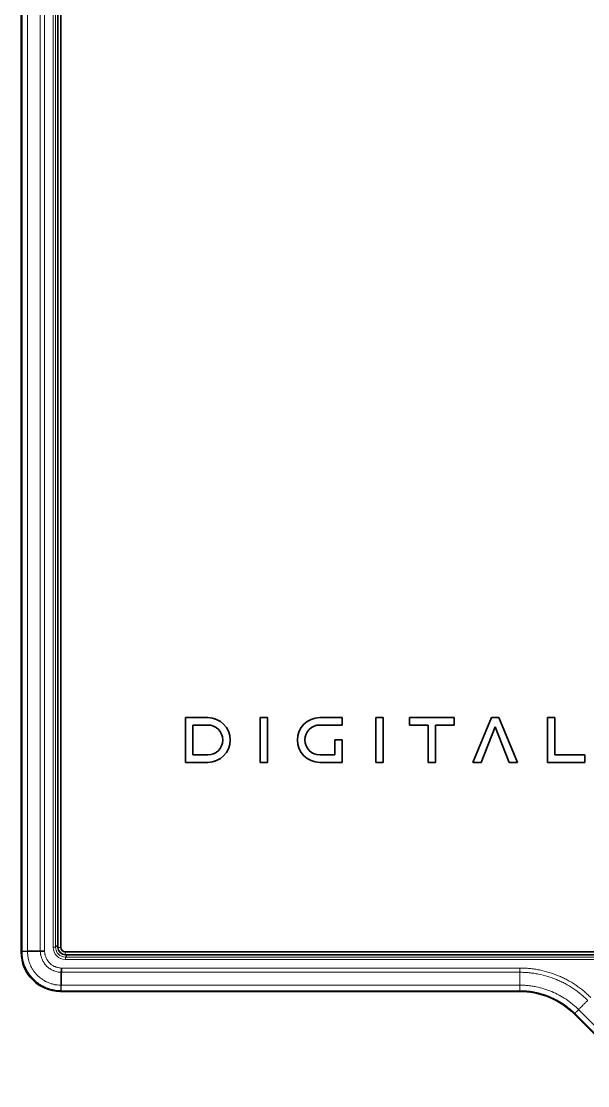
# Model space of a CAD drawing. Header units: inches. Extents: x -1096 to 3103, y -191 to 3207.
# Drawn here: x 1440.2 to 1498.2, y 1479 to 1588 of the extents above; entities that cross this region are included whole.
import ezdxf

# ---------------------------------------------------------------- set-up
doc = ezdxf.new("R2010")
doc.units = ezdxf.units.IN

msp = doc.modelspace()

# ---------------------------------------------------------------- linework, layer by layer
at = {"lineweight": 35}
for p, q in [((1440.16, 1865.65), (1440.16, 1492.64)), ((1443.91, 1493.14), (1443.91, 1865.14)), ((1444.21, 1865.14), (1444.21, 1493.14)), ((1456.97, 1516.67), (1456.97, 1512.08)), ((1459.26, 1516.67), (1456.97, 1516.67)), ((1457.73, 1512.85), (1457.73, 1515.91)), ((1457.73, 1515.91), (1459.26, 1515.91)), ((1464.61, 1512.08), (1464.61, 1516.67)), ((1464.61, 1516.67), (1465.38, 1516.67)), ((1465.38, 1516.67), (1465.38, 1512.08)), ((1470.73, 1516.67), (1473.02, 1516.67)), ((1473.02, 1515.91), (1470.73, 1515.91)), ((1473.02, 1516.67), (1473.02, 1515.91)), ((1476.46, 1512.08), (1476.46, 1516.67)), ((1476.46, 1516.67), (1477.22, 1516.67)), ((1477.22, 1516.67), (1477.22, 1512.08)), ((1479.9, 1516.67), (1479.9, 1515.91)), ((1484.48, 1516.67), (1479.9, 1516.67)), ((1479.9, 1515.91), (1481.81, 1515.91)), ((1481.81, 1515.91), (1481.81, 1512.08)), ((1482.57, 1515.91), (1484.48, 1515.91)), ((1482.57, 1512.08), (1482.57, 1515.91)), ((1484.48, 1515.91), (1484.48, 1516.67)), ((1488.3, 1516.67), (1486.39, 1512.08)), ((1489.07, 1516.67), (1488.3, 1516.67)), ((1490.98, 1512.08), (1489.07, 1516.67)), ((1494.03, 1516.67), (1494.03, 1512.08)), ((1494.8, 1516.67), (1494.03, 1516.67)), ((1494.8, 1512.85), (1494.8, 1516.67)), ((1487.25, 1512.08), (1488.68, 1515.71)), ((1488.68, 1515.71), (1490.12, 1512.08)), ((1472.25, 1512.85), (1472.25, 1514.38)), ((1472.25, 1514.38), (1473.02, 1514.38)), ((1473.02, 1514.38), (1473.02, 1512.08)), ((1459.26, 1512.85), (1457.73, 1512.85)), ((1470.73, 1512.85), (1472.25, 1512.85)), ((1497.86, 1512.85), (1494.8, 1512.85)), ((1497.86, 1512.08), (1497.86, 1512.85)), ((1456.97, 1512.08), (1459.26, 1512.08)), ((1465.38, 1512.08), (1464.61, 1512.08)), ((1473.02, 1512.08), (1470.73, 1512.08)), ((1477.22, 1512.08), (1476.46, 1512.08)), ((1481.81, 1512.08), (1482.57, 1512.08)), ((1486.39, 1512.08), (1487.25, 1512.08)), ((1490.12, 1512.08), (1490.98, 1512.08)), ((1494.03, 1512.08), (1497.86, 1512.08)), ((1444.66, 1492.69), (1608.26, 1492.69)), ((1608.26, 1492.39), (1444.66, 1492.39)), ((1444.16, 1488.64), (1491.16, 1488.64)), ((1496.8, 1486.3), (1504.12, 1478.98))]:
    msp.add_line(p, q, dxfattribs=at)
at = {"lineweight": 13}
for p, q in [((1440.24, 1492.74), (1440.24, 1865.54)), ((1440.8, 1865.54), (1440.8, 1492.74)), ((1442.11, 1492.74), (1442.11, 1865.54)), ((1442.55, 1865.53), (1442.55, 1492.74)), ((1443.43, 1493.15), (1443.43, 1865.13)), ((1443.68, 1865.13), (1443.68, 1493.15)), ((1443.9, 1579.41), (1443.91, 1579.42)), ((1443.9, 1579.41), (1443.91, 1579.32)), ((1443.91, 1578.66), (1443.86, 1578.66)), ((1443.86, 1576.62), (1443.86, 1578.66)), ((1443.91, 1576.62), (1443.86, 1576.62)), ((1443.91, 1575.96), (1443.9, 1575.87)), ((1443.91, 1575.86), (1443.9, 1575.87)), ((1443.9, 1539.41), (1443.91, 1539.42)), ((1443.9, 1539.41), (1443.91, 1539.32)), ((1443.91, 1538.66), (1443.86, 1538.66)), ((1443.86, 1536.62), (1443.86, 1538.66)), ((1443.91, 1536.62), (1443.86, 1536.62)), ((1443.91, 1535.96), (1443.9, 1535.87)), ((1443.91, 1535.86), (1443.9, 1535.87)), ((1443.43, 1493.15), (1443.68, 1493.15)), ((1443.68, 1493.15), (1443.91, 1493.39)), ((1443.91, 1493.14), (1444.21, 1493.14)), ((1440.16, 1492.64), (1440.24, 1492.71)), ((1440.8, 1492.74), (1440.8, 1492.7)), ((1444.66, 1492.39), (1444.66, 1492.69)), ((1444.91, 1492.39), (1444.68, 1492.15)), ((1444.68, 1492.15), (1608.25, 1492.15)), ((1444.68, 1491.9), (1444.68, 1492.15)), ((1458.2, 1492.38), (1458.19, 1492.39)), ((1458.2, 1492.38), (1458.28, 1492.39)), ((1458.95, 1492.34), (1458.95, 1492.39)), ((1460.98, 1492.34), (1458.95, 1492.34)), ((1460.98, 1492.34), (1460.98, 1492.39)), ((1461.65, 1492.39), (1461.73, 1492.38)), ((1461.74, 1492.39), (1461.73, 1492.38)), ((1444.27, 1491.03), (1491.2, 1491.03)), ((1608.25, 1491.9), (1444.68, 1491.9)), ((1491.2, 1490.59), (1444.26, 1490.59)), ((1444.23, 1488.71), (1444.16, 1488.64)), ((1444.23, 1489.28), (1444.26, 1489.28)), ((1444.26, 1489.28), (1491.2, 1489.28)), ((1491.19, 1488.71), (1444.26, 1488.71)), ((1491.16, 1488.64), (1491.19, 1488.71)), ((1497.22, 1486.78), (1504.54, 1479.46)), ((1496.83, 1486.37), (1496.8, 1486.3)), ((1504.16, 1479.05), (1496.83, 1486.37))]:
    msp.add_line(p, q, dxfattribs=at)
at = {"lineweight": 35}
for radius in [0.75, 0.45]:
    msp.add_arc((1444.66, 1493.14), radius, 180, 270, dxfattribs=at)
at = {"lineweight": 13}
for centre, major_axis, ratio, start_param, end_param in [((1443.9, 1578.66), (0, 0.75), 0.052408, 0.034907, 1.570796), ((1443.9, 1576.62), (0, 0.75), 0.052408, 1.570796, 3.106686), ((1443.9, 1538.66), (0, 0.75), 0.052408, 0.034907, 1.570796), ((1443.9, 1536.62), (0, 0.75), 0.052408, 1.570796, 3.106686), ((1444.68, 1493.16), (-0.886, -0.886), 0.997265, 5.499157, 7.067214), ((1444.68, 1493.16), (0.71, 0.71), 0.995904, 2.357564, 3.925621), ((1441.24, 1492.71), (-1, 0), 0.006145, 0.052361, 1.118096), ((1458.95, 1492.38), (0.75, 0), 0.052408, 3.176499, 4.712389), ((1460.98, 1492.38), (0.75, 0), 0.052408, 4.712389, 6.248279), ((1444.23, 1489.71), (0, -1), 0.006278, 5.165088, 6.230824)]:
    msp.add_ellipse(centre, major_axis=major_axis, ratio=ratio, start_param=start_param, end_param=end_param, dxfattribs=at)
at = {"lineweight": 35}
for centre, major_axis, ratio, start_param, end_param in [((1444.17, 1492.65), (2.84, 2.84), 0.997265, 2.357564, 3.925621), ((1491.15, 1480.63), (-3.07, -7.4), 0.998395, 2.749461, 3.533724)]:
    msp.add_ellipse(centre, major_axis=major_axis, ratio=ratio, start_param=start_param, end_param=end_param, dxfattribs=at)
for points in [[(1459.26, 1512.08), (1460.53, 1512.08), (1461.55, 1513.11), (1461.55, 1515.64), (1460.53, 1516.67), (1459.26, 1516.67)], [(1459.26, 1515.91), (1460.11, 1515.91), (1460.79, 1515.22), (1460.79, 1513.53), (1460.11, 1512.85), (1459.26, 1512.85)], [(1470.73, 1512.08), (1469.46, 1512.08), (1468.43, 1513.11), (1468.43, 1515.64), (1469.46, 1516.67), (1470.73, 1516.67)], [(1442.11, 1492.74), (1442.18, 1492.74), (1442.25, 1492.74), (1442.4, 1492.74), (1442.48, 1492.74), (1442.55, 1492.74)], [(1444.26, 1490.59), (1444.27, 1490.66), (1444.27, 1490.73), (1444.27, 1490.88), (1444.27, 1490.95), (1444.27, 1491.03)]]:
    msp.add_open_spline(points, degree=3, knots=[0, 0, 0, 0, 0.5, 0.5, 1, 1, 1, 1], dxfattribs=at)
for points, degree in [([(1470.73, 1515.91), (1469.88, 1515.91), (1469.2, 1515.22), (1469.2, 1514.38)], 3), ([(1469.2, 1514.38), (1469.2, 1513.53), (1469.88, 1512.85), (1470.73, 1512.85)], 3), ([(1440.8, 1492.74), (1442.11, 1492.74)], 1), ([(1444.26, 1489.28), (1444.26, 1490.59)], 1)]:
    msp.add_open_spline(points, degree=degree, dxfattribs=at)
at = {"lineweight": 13}
for points, degree in [([(1440.24, 1492.71), (1440.24, 1492.72), (1440.24, 1492.73), (1440.24, 1492.74)], 3), ([(1491.2, 1489.28), (1491.2, 1490.59)], 1), ([(1444.26, 1488.71), (1444.25, 1488.71), (1444.24, 1488.71), (1444.23, 1488.71)], 3), ([(1497.22, 1486.78), (1498.15, 1487.71)], 1)]:
    msp.add_open_spline(points, degree=degree, dxfattribs=at)
for points, knots in [([(1440.24, 1492.74), (1440.24, 1492.74), (1440.26, 1492.74), (1440.32, 1492.74), (1440.35, 1492.74), (1440.45, 1492.74), (1440.51, 1492.74), (1440.64, 1492.74), (1440.72, 1492.74), (1440.8, 1492.74)], [0, 0, 0, 0, 0.25, 0.25, 0.5, 0.5, 0.75, 0.75, 1, 1, 1, 1]), ([(1444.23, 1488.71), (1444.1, 1488.71), (1443.97, 1488.72), (1443.77, 1488.74), (1443.71, 1488.75), (1443.61, 1488.76), (1443.58, 1488.77), (1443.51, 1488.78), (1443.48, 1488.79), (1443.32, 1488.82), (1443.19, 1488.85), (1442.95, 1488.93), (1442.82, 1488.97), (1442.64, 1489.04), (1442.55, 1489.08), (1442.46, 1489.13), (1442.41, 1489.16), (1442.38, 1489.17), (1442.23, 1489.25), (1442.12, 1489.32), (1441.9, 1489.46), (1441.8, 1489.54), (1441.65, 1489.66), (1441.6, 1489.71), (1441.5, 1489.79), (1441.45, 1489.84), (1441.31, 1489.98), (1441.23, 1490.08), (1441.06, 1490.28), (1440.98, 1490.38), (1440.84, 1490.6), (1440.77, 1490.71), (1440.7, 1490.85), (1440.68, 1490.88), (1440.65, 1490.94), (1440.64, 1490.97), (1440.59, 1491.06), (1440.57, 1491.12), (1440.49, 1491.3), (1440.45, 1491.42), (1440.37, 1491.67), (1440.34, 1491.8), (1440.3, 1491.99), (1440.29, 1492.05), (1440.28, 1492.15), (1440.27, 1492.18), (1440.26, 1492.25), (1440.26, 1492.28), (1440.24, 1492.45), (1440.24, 1492.58), (1440.24, 1492.71)], [0, 0, 0, 0, 0.0625, 0.0625, 0.09375, 0.09375, 0.109375, 0.109375, 0.125, 0.125, 0.1875, 0.1875, 0.25, 0.25, 0.28125, 0.296875, 0.296875, 0.3125, 0.3125, 0.375, 0.375, 0.4375, 0.4375, 0.46875, 0.46875, 0.5, 0.5, 0.5625, 0.5625, 0.625, 0.625, 0.6875, 0.6875, 0.703125, 0.703125, 0.71875, 0.71875, 0.75, 0.75, 0.8125, 0.8125, 0.875, 0.875, 0.90625, 0.90625, 0.921875, 0.921875, 0.9375, 0.9375, 1, 1, 1, 1]), ([(1440.8, 1492.7), (1440.8, 1492.59), (1440.81, 1492.48), (1440.82, 1492.34), (1440.82, 1492.31), (1440.83, 1492.25), (1440.83, 1492.23), (1440.85, 1492.14), (1440.86, 1492.09), (1440.89, 1491.92), (1440.92, 1491.82), (1440.98, 1491.6), (1441.02, 1491.5), (1441.09, 1491.34), (1441.11, 1491.29), (1441.14, 1491.21), (1441.16, 1491.19), (1441.18, 1491.14), (1441.25, 1491.01), (1441.32, 1490.89), (1441.44, 1490.71), (1441.58, 1490.53), (1441.73, 1490.36), (1441.85, 1490.24), (1441.89, 1490.21), (1441.97, 1490.13), (1442.01, 1490.09), (1442.14, 1489.99), (1442.23, 1489.92), (1442.42, 1489.8), (1442.51, 1489.74), (1442.64, 1489.67), (1442.66, 1489.66), (1442.71, 1489.63), (1442.79, 1489.6), (1442.86, 1489.56), (1443.02, 1489.5), (1443.12, 1489.46), (1443.34, 1489.39), (1443.45, 1489.37), (1443.58, 1489.34), (1443.61, 1489.33), (1443.67, 1489.32), (1443.69, 1489.32), (1443.78, 1489.31), (1443.83, 1489.3), (1444, 1489.28), (1444.11, 1489.28), (1444.23, 1489.28)], [0, 0, 0, 0, 0.0625, 0.0625, 0.078125, 0.078125, 0.09375, 0.09375, 0.125, 0.125, 0.1875, 0.1875, 0.25, 0.25, 0.28125, 0.28125, 0.296875, 0.296875, 0.3125, 0.375, 0.375, 0.4375, 0.5, 0.5, 0.53125, 0.53125, 0.5625, 0.5625, 0.625, 0.625, 0.6875, 0.6875, 0.703125, 0.703125, 0.71875, 0.75, 0.75, 0.8125, 0.8125, 0.875, 0.875, 0.890625, 0.890625, 0.90625, 0.90625, 0.9375, 0.9375, 1, 1, 1, 1]), ([(1444.26, 1490.59), (1444.26, 1490.59), (1444.26, 1490.59), (1444.25, 1490.59), (1444.25, 1490.59), (1444.23, 1490.59), (1444.2, 1490.59), (1444.14, 1490.6), (1444.09, 1490.6), (1443.99, 1490.61), (1443.92, 1490.63), (1443.78, 1490.66), (1443.71, 1490.67), (1443.61, 1490.71), (1443.58, 1490.72), (1443.51, 1490.74), (1443.48, 1490.76), (1443.39, 1490.8), (1443.32, 1490.83), (1443.2, 1490.89), (1443.08, 1490.97), (1442.97, 1491.05), (1442.89, 1491.12), (1442.86, 1491.14), (1442.81, 1491.19), (1442.78, 1491.21), (1442.71, 1491.29), (1442.62, 1491.39), (1442.53, 1491.5), (1442.47, 1491.59), (1442.46, 1491.62), (1442.43, 1491.66), (1442.42, 1491.68), (1442.4, 1491.71), (1442.39, 1491.72), (1442.35, 1491.8), (1442.32, 1491.86), (1442.27, 1491.99), (1442.24, 1492.05), (1442.2, 1492.19), (1442.18, 1492.25), (1442.16, 1492.36), (1442.15, 1492.39), (1442.14, 1492.46), (1442.13, 1492.5), (1442.13, 1492.56), (1442.12, 1492.6), (1442.12, 1492.65), (1442.12, 1492.68), (1442.12, 1492.71), (1442.11, 1492.72), (1442.11, 1492.73), (1442.11, 1492.74), (1442.11, 1492.74)], [0, 0, 0, 0, 0.001953, 0.001953, 0.003906, 0.007812, 0.015625, 0.03125, 0.0625, 0.0625, 0.125, 0.125, 0.1875, 0.1875, 0.21875, 0.21875, 0.25, 0.25, 0.3125, 0.3125, 0.375, 0.4375, 0.4375, 0.46875, 0.46875, 0.5, 0.5, 0.5625, 0.625, 0.625, 0.65625, 0.65625, 0.671875, 0.671875, 0.6875, 0.6875, 0.75, 0.75, 0.8125, 0.8125, 0.875, 0.875, 0.90625, 0.90625, 0.9375, 0.9375, 0.96875, 0.96875, 0.984375, 0.992187, 0.996094, 0.996094, 1, 1, 1, 1]), ([(1442.55, 1492.74), (1442.55, 1492.68), (1442.56, 1492.63), (1442.57, 1492.54), (1442.57, 1492.52), (1442.58, 1492.46), (1442.59, 1492.43), (1442.61, 1492.35), (1442.62, 1492.3), (1442.65, 1492.19), (1442.67, 1492.14), (1442.72, 1492.04), (1442.74, 1491.99), (1442.78, 1491.91), (1442.8, 1491.89), (1442.83, 1491.84), (1442.84, 1491.82), (1442.89, 1491.75), (1442.92, 1491.71), (1442.99, 1491.62), (1443.03, 1491.58), (1443.09, 1491.52), (1443.11, 1491.5), (1443.15, 1491.46), (1443.17, 1491.44), (1443.24, 1491.39), (1443.33, 1491.32), (1443.42, 1491.27), (1443.52, 1491.21), (1443.57, 1491.19), (1443.65, 1491.16), (1443.67, 1491.15), (1443.73, 1491.13), (1443.75, 1491.12), (1443.83, 1491.09), (1443.89, 1491.08), (1444, 1491.06), (1444.05, 1491.05), (1444.16, 1491.03), (1444.22, 1491.03), (1444.27, 1491.03)], [0, 0, 0, 0, 0.0625, 0.0625, 0.09375, 0.09375, 0.125, 0.125, 0.1875, 0.1875, 0.25, 0.25, 0.3125, 0.3125, 0.34375, 0.34375, 0.375, 0.375, 0.4375, 0.4375, 0.5, 0.5, 0.53125, 0.53125, 0.5625, 0.5625, 0.625, 0.6875, 0.6875, 0.75, 0.75, 0.78125, 0.78125, 0.8125, 0.8125, 0.875, 0.875, 0.9375, 0.9375, 1, 1, 1, 1]), ([(1491.2, 1490.59), (1491.2, 1490.66), (1491.2, 1490.73), (1491.2, 1490.88), (1491.2, 1490.95), (1491.2, 1491.03)], [0, 0, 0, 0, 0.5, 0.5, 1, 1, 1, 1]), ([(1491.2, 1491.03), (1491.37, 1491.03), (1491.54, 1491.02), (1491.88, 1491.01), (1492.04, 1491), (1492.3, 1490.97), (1492.38, 1490.96), (1492.55, 1490.94), (1492.63, 1490.93), (1492.88, 1490.89), (1493.05, 1490.86), (1493.54, 1490.77), (1493.87, 1490.68), (1494.51, 1490.49), (1494.82, 1490.38), (1495.29, 1490.18), (1495.44, 1490.12), (1495.63, 1490.03), (1495.67, 1490.01), (1495.75, 1489.97), (1495.86, 1489.91), (1495.97, 1489.86), (1496.35, 1489.66), (1496.63, 1489.48), (1497.05, 1489.2), (1497.19, 1489.11), (1497.45, 1488.91), (1497.59, 1488.81), (1497.84, 1488.59), (1497.97, 1488.48), (1498.22, 1488.26), (1498.34, 1488.14), (1498.46, 1488.02)], [0, 0, 0, 0, 0.0625, 0.0625, 0.125, 0.125, 0.15625, 0.15625, 0.1875, 0.1875, 0.25, 0.25, 0.375, 0.375, 0.5, 0.5, 0.5625, 0.5625, 0.578125, 0.578125, 0.59375, 0.625, 0.625, 0.75, 0.75, 0.8125, 0.8125, 0.875, 0.875, 0.9375, 0.9375, 1, 1, 1, 1]), ([(1498.15, 1487.71), (1498.15, 1487.71), (1498.15, 1487.71), (1498.15, 1487.72), (1498.14, 1487.72), (1498.13, 1487.74), (1498.1, 1487.76), (1498.05, 1487.81), (1497.95, 1487.91), (1497.86, 1487.99), (1497.68, 1488.15), (1497.56, 1488.26), (1497.31, 1488.46), (1497.19, 1488.56), (1496.93, 1488.75), (1496.8, 1488.85), (1496.4, 1489.11), (1496.13, 1489.28), (1495.77, 1489.47), (1495.66, 1489.52), (1495.55, 1489.58), (1495.48, 1489.61), (1495.44, 1489.63), (1495.26, 1489.72), (1495.11, 1489.78), (1494.67, 1489.97), (1494.37, 1490.08), (1493.75, 1490.26), (1493.44, 1490.34), (1492.97, 1490.43), (1492.81, 1490.46), (1492.57, 1490.5), (1492.49, 1490.51), (1492.33, 1490.53), (1492.25, 1490.54), (1492.01, 1490.56), (1491.85, 1490.57), (1491.6, 1490.58), (1491.52, 1490.59), (1491.4, 1490.59), (1491.34, 1490.59), (1491.27, 1490.59), (1491.23, 1490.59), (1491.22, 1490.59), (1491.21, 1490.59), (1491.2, 1490.59), (1491.2, 1490.59), (1491.2, 1490.59)], [0, 0, 0, 0, 0.000977, 0.000977, 0.001953, 0.003906, 0.007813, 0.015625, 0.03125, 0.0625, 0.0625, 0.125, 0.125, 0.1875, 0.1875, 0.25, 0.25, 0.375, 0.375, 0.40625, 0.421875, 0.421875, 0.4375, 0.4375, 0.5, 0.5, 0.625, 0.625, 0.75, 0.75, 0.8125, 0.8125, 0.84375, 0.84375, 0.875, 0.875, 0.9375, 0.9375, 0.96875, 0.96875, 0.984375, 0.992187, 0.996094, 0.998047, 0.999023, 0.999023, 1, 1, 1, 1]), ([(1444.26, 1488.71), (1444.26, 1488.72), (1444.26, 1488.74), (1444.26, 1488.79), (1444.26, 1488.83), (1444.26, 1488.93), (1444.26, 1488.99), (1444.26, 1489.12), (1444.26, 1489.2), (1444.26, 1489.28)], [0, 0, 0, 0, 0.25, 0.25, 0.5, 0.5, 0.75, 0.75, 1, 1, 1, 1]), ([(1491.19, 1488.71), (1491.19, 1488.72), (1491.19, 1488.74), (1491.19, 1488.79), (1491.19, 1488.83), (1491.19, 1488.93), (1491.19, 1488.99), (1491.2, 1489.12), (1491.2, 1489.2), (1491.2, 1489.28)], [0, 0, 0, 0, 0.25, 0.25, 0.5, 0.5, 0.75, 0.75, 1, 1, 1, 1]), ([(1496.83, 1486.37), (1496.79, 1486.42), (1496.74, 1486.47), (1496.65, 1486.56), (1496.6, 1486.6), (1496.5, 1486.69), (1496.45, 1486.73), (1496.35, 1486.82), (1496.3, 1486.86), (1496.05, 1487.07), (1495.84, 1487.22), (1495.41, 1487.51), (1495.19, 1487.65), (1494.73, 1487.89), (1494.49, 1488), (1494.13, 1488.15), (1494.01, 1488.2), (1493.76, 1488.29), (1493.64, 1488.33), (1493.26, 1488.45), (1493.01, 1488.51), (1492.69, 1488.57), (1492.62, 1488.59), (1492.49, 1488.61), (1492.43, 1488.62), (1492.23, 1488.65), (1492.1, 1488.66), (1491.84, 1488.69), (1491.71, 1488.7), (1491.51, 1488.71), (1491.45, 1488.71), (1491.32, 1488.71), (1491.25, 1488.71), (1491.19, 1488.71)], [0, 0, 0, 0, 0.03125, 0.03125, 0.0625, 0.0625, 0.09375, 0.09375, 0.125, 0.125, 0.25, 0.25, 0.375, 0.375, 0.5, 0.5, 0.5625, 0.5625, 0.625, 0.625, 0.75, 0.75, 0.78125, 0.78125, 0.8125, 0.8125, 0.875, 0.875, 0.9375, 0.9375, 0.96875, 0.96875, 1, 1, 1, 1]), ([(1491.2, 1489.28), (1491.21, 1489.28), (1491.22, 1489.28), (1491.23, 1489.28), (1491.26, 1489.28), (1491.32, 1489.27), (1491.44, 1489.27), (1491.55, 1489.27), (1491.76, 1489.26), (1491.9, 1489.25), (1492.18, 1489.22), (1492.31, 1489.2), (1492.52, 1489.17), (1492.59, 1489.16), (1492.73, 1489.14), (1492.8, 1489.12), (1493.14, 1489.05), (1493.41, 1488.99), (1493.81, 1488.86), (1493.94, 1488.82), (1494.21, 1488.73), (1494.34, 1488.68), (1494.72, 1488.51), (1494.98, 1488.4), (1495.46, 1488.13), (1495.7, 1487.99), (1496.16, 1487.68), (1496.38, 1487.52), (1496.65, 1487.3), (1496.71, 1487.25), (1496.81, 1487.16), (1496.87, 1487.12), (1496.97, 1487.02), (1497.05, 1486.95), (1497.14, 1486.87), (1497.18, 1486.82), (1497.2, 1486.81), (1497.21, 1486.79), (1497.22, 1486.79), (1497.22, 1486.78)], [0, 0, 0, 0, 0.003906, 0.003906, 0.007812, 0.015625, 0.03125, 0.0625, 0.0625, 0.125, 0.125, 0.1875, 0.1875, 0.21875, 0.21875, 0.25, 0.25, 0.375, 0.375, 0.4375, 0.4375, 0.5, 0.5, 0.625, 0.625, 0.75, 0.75, 0.875, 0.875, 0.90625, 0.90625, 0.9375, 0.9375, 0.96875, 0.984375, 0.992188, 0.996094, 0.996094, 1, 1, 1, 1]), ([(1496.83, 1486.37), (1496.84, 1486.38), (1496.85, 1486.39), (1496.89, 1486.43), (1496.91, 1486.46), (1496.98, 1486.53), (1497.02, 1486.57), (1497.12, 1486.67), (1497.17, 1486.72), (1497.22, 1486.78)], [0, 0, 0, 0, 0.25, 0.25, 0.5, 0.5, 0.75, 0.75, 1, 1, 1, 1])]:
    msp.add_open_spline(points, degree=3, knots=knots, dxfattribs=at)

doc.saveas('drawing.dxf')
